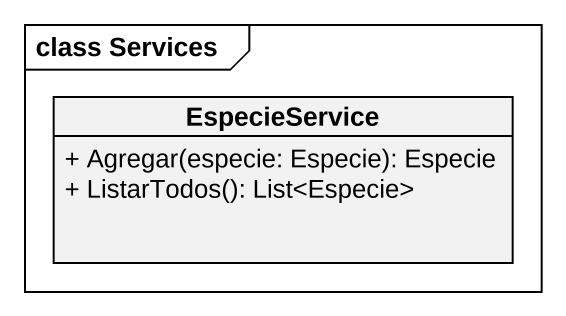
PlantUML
@startuml
mainframe class Services
hide circle
hide empty members
skinparam classAttributeIconSize 0
class EspecieService {
  + Agregar(especie: Especie): Especie
  + ListarTodos(): List<Especie>
}
@enduml
